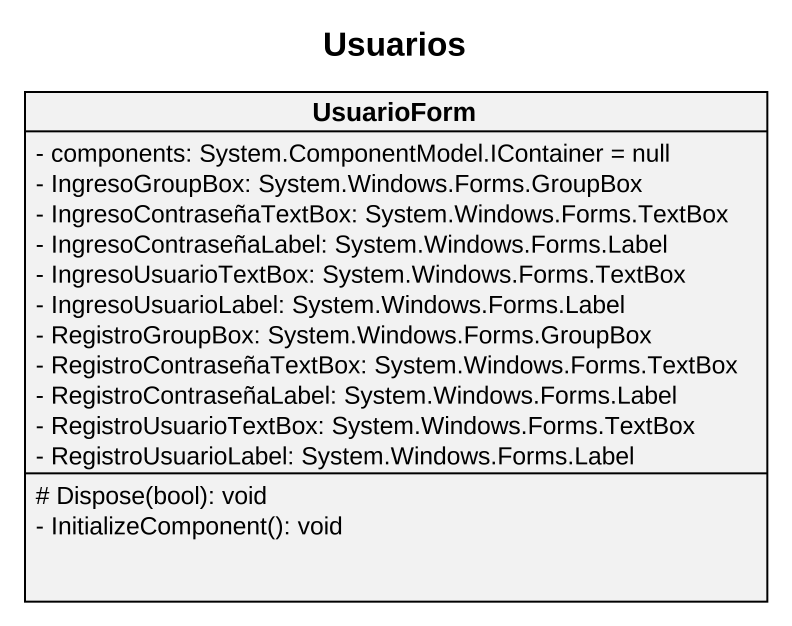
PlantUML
@startuml
title Usuarios
hide circle
hide empty members
skinparam classAttributeIconSize 0
class UsuarioForm {
  - components: System.ComponentModel.IContainer = null
  - IngresoGroupBox: System.Windows.Forms.GroupBox
  - IngresoContraseñaTextBox: System.Windows.Forms.TextBox
  - IngresoContraseñaLabel: System.Windows.Forms.Label
  - IngresoUsuarioTextBox: System.Windows.Forms.TextBox
  - IngresoUsuarioLabel: System.Windows.Forms.Label
  - RegistroGroupBox: System.Windows.Forms.GroupBox
  - RegistroContraseñaTextBox: System.Windows.Forms.TextBox
  - RegistroContraseñaLabel: System.Windows.Forms.Label
  - RegistroUsuarioTextBox: System.Windows.Forms.TextBox
  - RegistroUsuarioLabel: System.Windows.Forms.Label
  # Dispose(bool): void
  - InitializeComponent(): void
}
@enduml
